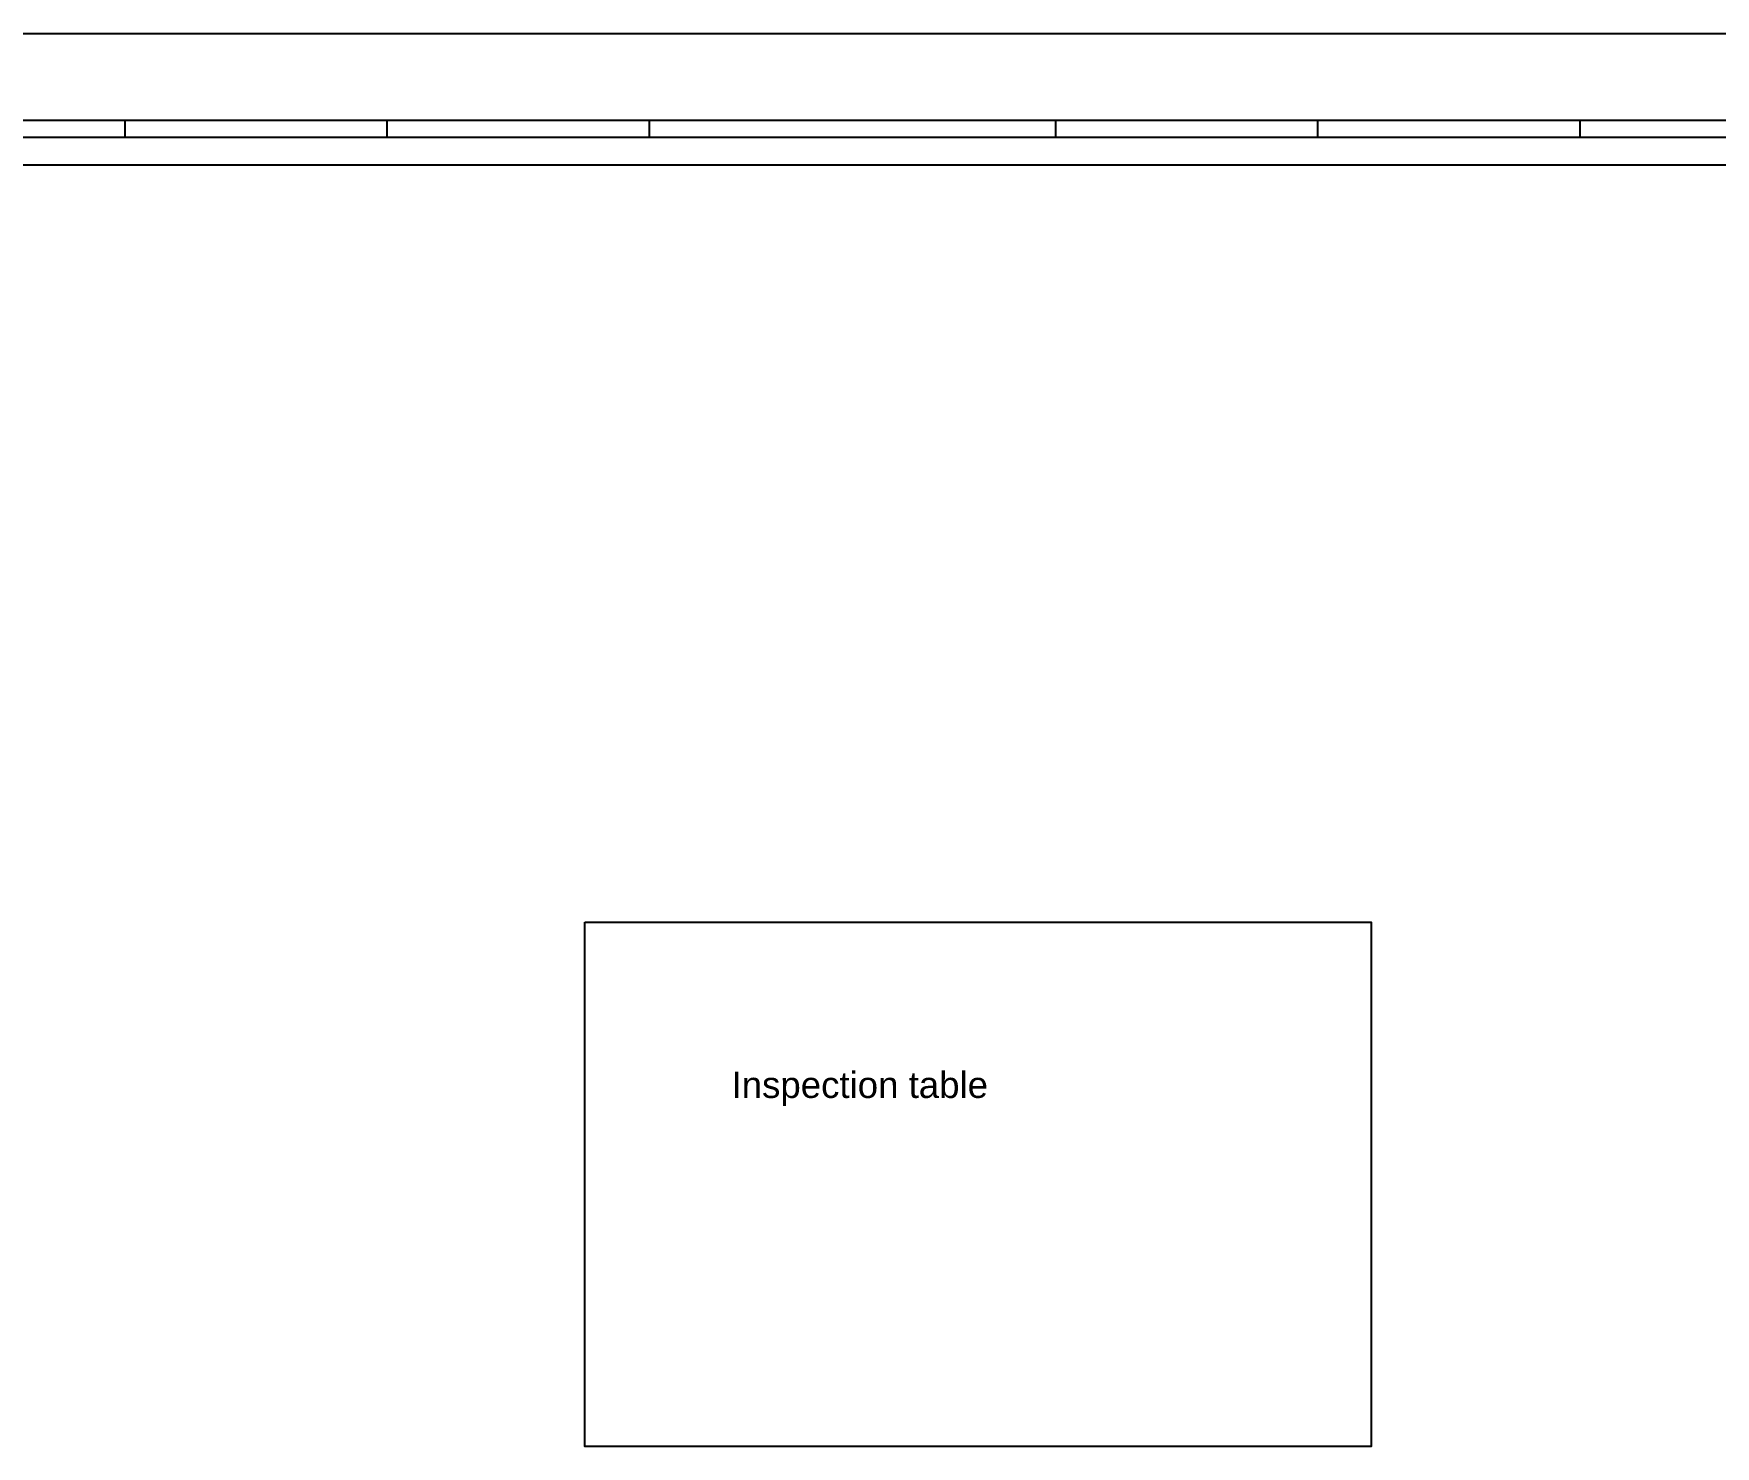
# Model space of a CAD drawing. Header units: feet. Extents: x 200 to 992, y 45 to 257.
# Drawn here: x 224.52 to 237.35, y 245.64 to 256.42 of the extents above; entities that cross this region are included whole.
import ezdxf

# ---------------------------------------------------------------- set-up
doc = ezdxf.new("R2010")
doc.units = ezdxf.units.FT
doc.header["$MEASUREMENT"] = 0
for name, color, linetype in [('beampillar', 80, 'Continuous'), ('shank', 77, 'Continuous'), ('wall', 24, 'Continuous'), ('windows', 241, 'Continuous')]:
    doc.layers.add(name, color=color, linetype=linetype)
doc.styles.get("Standard").update_dxf_attribs({"font": 'arial.ttf'})

# ---------------------------------------------------------------- blocks, each defined once
blk = doc.blocks.new('sewing line')
at = {"linetype": 'ByBlock'}
blk.add_lwpolyline([(-143.89099, 72.97543), (-137.89099, 72.97543), (-137.89099, 68.97543), (-143.89099, 68.97543)], close=True, dxfattribs=at)
at = {"linetype": 'ByBlock', "insert": (-142.7707, 71.83381), "char_height": 0.2, "attachment_point": 1}
blk.add_mtext_dynamic_manual_height_columns('Inspection table', width=3.4853772, gutter_width=1, heights=[0], dxfattribs=at)

msp = doc.modelspace()

# ---------------------------------------------------------------- linework, layer by layer
at = {"layer": 'beampillar', "linetype": 'ByBlock'}
msp.add_line((199.8173, 256.41766), (387.32987, 256.41766), dxfattribs=at)
at = {"layer": 'wall', "linetype": 'ByBlock'}
for p, q in [((199.8173, 256.41766), (387.32987, 256.41766)), ((201.8173, 255.41766), (241.3173, 255.41766))]:
    msp.add_line(p, q, dxfattribs=at)
at = {"layer": 'windows', "linetype": 'ByBlock'}
for p, q in [((201.8173, 255.75766), (241.3173, 255.75766)), ((225.2173, 255.75766), (225.2173, 255.62766)), ((227.2173, 255.75766), (227.2173, 255.62766)), ((229.2173, 255.75766), (229.2173, 255.62766)), ((229.2173, 255.75766), (229.2173, 255.62766)), ((229.2173, 255.75766), (229.2173, 255.62766)), ((232.3173, 255.75766), (232.3173, 255.62766)), ((234.3173, 255.75766), (234.3173, 255.62766)), ((236.3173, 255.75766), (236.3173, 255.62766)), ((201.8173, 255.62766), (241.3173, 255.62766))]:
    msp.add_line(p, q, dxfattribs=at)

# ---------------------------------------------------------------- block references
at = {"layer": 'shank', "linetype": 'ByBlock'}
msp.add_blockref('sewing line', (372.61677, 176.66231), dxfattribs=at)

doc.saveas('drawing.dxf')
